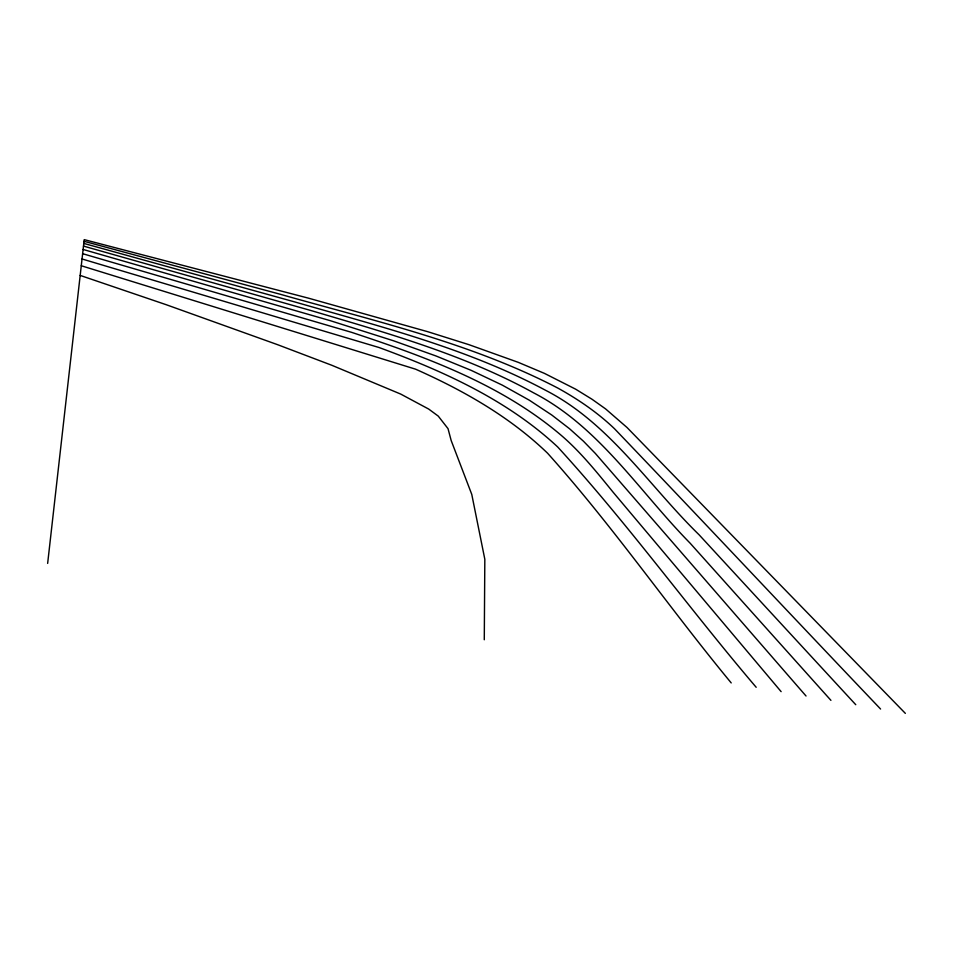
<?xml version="1.0" encoding="UTF-8"?>
<svg xmlns="http://www.w3.org/2000/svg" width="953" height="953" viewBox="0 0 953 953"><rect width="100%" height="100%" fill="white"/><g stroke="black" fill="none" stroke-linecap="round" stroke-linejoin="round"><path stroke-width="1.43" d="M484.279 639.749L484.827 559.292L471.771 494.404L451.162 440.489L448.029 428.659L438.249 416.104L428.707 409.075L400.736 394.089L331.87 365.297L277.704 344.724L166.358 304.757L80.183 275.417M47.65 563.414L84.221 239.632L308.581 298.194L427.826 331.727L468.781 344.617L518.229 362.331L544.389 373.362L575.636 389.169L591.992 399.236L605.584 408.897L627.003 427.48L905.35 713.368M84.043 241.3L280.039 294.203C373.921 320.887 470.687 342.77 557.839 388.085C578.197 399.319 597.567 412.566 614.411 428.647C702.778 520.898 790.168 614.125 878.297 706.626L880.572 709.032M83.793 243.408L295.049 302.018C380.152 326.534 467.292 348.381 545.843 390.432C609.67 423.239 649.1 486.042 699.121 534.824L855.758 704.696M83.495 246.088L311.488 310.69C387.121 333.085 464.099 354.528 533.573 392.827C599.413 426.849 639.594 491.891 690.151 543.21L830.921 700.348M83.114 249.46L330 320.589L393.601 340.805L435.986 355.969L471.056 370.3L502.302 385.131L529.368 400.236L551.704 414.972L569.477 428.683L583.427 441.191L595.351 453.437L806.035 696M82.637 253.689L351.574 332.335C424.859 356.601 499.849 383.666 559.697 434.044C579.924 451.055 596.471 471.783 613.089 492.177C669.054 558.72 725.15 625.132 781.126 691.64M82.041 258.978L379.127 347.547C443.193 371.062 507.246 399.867 557.684 446.957C627.824 523.519 688.816 608.228 756.182 687.28M81.279 265.744L415.556 369.168C463.325 390.396 509.712 416.699 547.57 453.211C613.005 526.139 668.78 607.383 731.213 682.92"/></g></svg>
